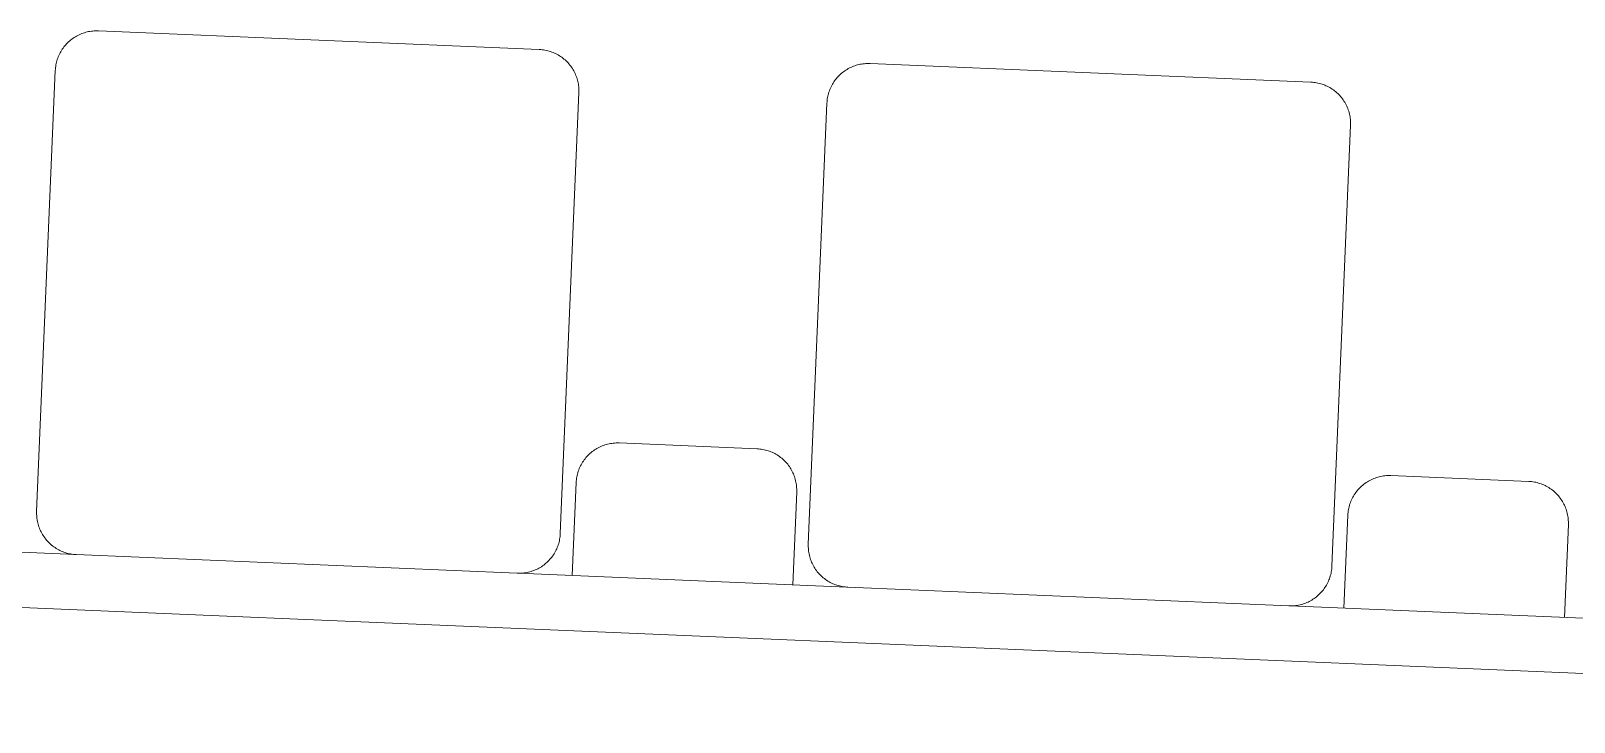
# Model space of a CAD drawing. Header units: inches. Extents: x -12 to 193, y -19 to 105.
# Drawn here: x 181.045 to 185.45, y 102.673 to 104.646 of the extents above; entities that cross this region are included whole.
import ezdxf

# ---------------------------------------------------------------- set-up
doc = ezdxf.new("R2010")
doc.units = ezdxf.units.IN
doc.layers.add('ZANO_R', color=7, linetype='Continuous', lineweight=0)

msp = doc.modelspace()

# ---------------------------------------------------------------- linework, layer by layer
at = {"layer": 'ZANO_R'}
for p, q in [((181.17203, 104.62948), (181.17552, 104.63149)), ((181.17552, 104.63149), (181.17909, 104.63338)), ((181.17909, 104.63338), (181.18272, 104.63514)), ((181.18272, 104.63514), (181.1864, 104.63678)), ((181.1864, 104.63678), (181.19014, 104.6383)), ((181.19014, 104.6383), (181.19393, 104.63968)), ((181.19393, 104.63968), (181.19776, 104.64094)), ((181.19776, 104.64094), (181.20163, 104.64206)), ((181.20163, 104.64206), (181.20554, 104.64305)), ((181.20554, 104.64305), (181.20948, 104.64391)), ((181.20948, 104.64391), (181.21345, 104.64463)), ((181.21345, 104.64463), (181.21744, 104.64521)), ((181.21744, 104.64521), (181.22145, 104.64566)), ((181.22145, 104.64566), (181.22547, 104.64597)), ((181.22547, 104.64597), (181.2295, 104.64615)), ((181.2295, 104.64615), (181.23353, 104.64618)), ((181.23353, 104.64618), (181.23756, 104.64608)), ((181.23756, 104.64608), (182.49628, 104.59288)), ((181.1301, 104.58679), (181.13216, 104.59026)), ((181.13216, 104.59026), (181.13434, 104.59365)), ((181.13434, 104.59365), (181.13664, 104.59697)), ((181.13664, 104.59697), (181.13905, 104.6002)), ((181.13905, 104.6002), (181.14156, 104.60335)), ((181.14156, 104.60335), (181.14419, 104.60642)), ((181.14419, 104.60642), (181.14691, 104.60939)), ((181.14691, 104.60939), (181.14974, 104.61226)), ((181.14974, 104.61226), (181.15266, 104.61504)), ((181.15266, 104.61504), (181.15568, 104.61772)), ((181.15568, 104.61772), (181.15878, 104.62029)), ((181.15878, 104.62029), (181.16197, 104.62276)), ((181.16197, 104.62276), (181.16525, 104.62512)), ((181.16525, 104.62512), (181.1686, 104.62736)), ((181.1686, 104.62736), (181.17203, 104.62948)), ((182.49628, 104.59288), (182.50031, 104.59264)), ((182.50031, 104.59264), (182.50432, 104.59226)), ((182.50432, 104.59226), (182.50832, 104.59175)), ((182.50832, 104.59175), (182.5123, 104.5911)), ((182.5123, 104.5911), (182.51626, 104.59032)), ((182.51626, 104.59032), (182.52019, 104.5894)), ((182.52019, 104.5894), (182.52408, 104.58834)), ((182.52408, 104.58834), (182.52793, 104.58716)), ((182.52793, 104.58716), (182.53175, 104.58584)), ((181.11519, 104.5411), (181.1157, 104.5451)), ((181.1157, 104.5451), (181.11635, 104.54908)), ((181.11635, 104.54908), (181.11714, 104.55304)), ((181.11714, 104.55304), (181.11805, 104.55697)), ((181.11805, 104.55697), (181.11911, 104.56086)), ((181.11911, 104.56086), (181.12029, 104.56472)), ((181.12029, 104.56472), (181.12161, 104.56853)), ((181.12161, 104.56853), (181.12306, 104.57229)), ((181.12306, 104.57229), (181.12463, 104.57601)), ((181.12463, 104.57601), (181.12633, 104.57966)), ((181.12633, 104.57966), (181.12815, 104.58326)), ((181.12815, 104.58326), (181.1301, 104.58679)), ((182.53175, 104.58584), (182.53551, 104.5844)), ((182.53551, 104.5844), (182.53922, 104.58282)), ((182.53922, 104.58282), (182.54288, 104.58112)), ((182.54288, 104.58112), (182.54648, 104.5793)), ((182.54648, 104.5793), (182.55001, 104.57736)), ((182.55001, 104.57736), (182.55348, 104.57529)), ((182.55348, 104.57529), (182.55687, 104.57311)), ((182.55687, 104.57311), (182.56019, 104.57081)), ((182.56019, 104.57081), (182.56342, 104.56841)), ((182.56342, 104.56841), (182.56657, 104.56589)), ((182.56657, 104.56589), (182.56963, 104.56327)), ((182.56963, 104.56327), (182.57261, 104.56054)), ((182.57261, 104.56054), (182.57548, 104.55771)), ((182.57548, 104.55771), (182.57826, 104.55479)), ((182.57826, 104.55479), (182.58094, 104.55177)), ((182.58094, 104.55177), (182.58351, 104.54867)), ((182.58351, 104.54867), (182.58598, 104.54548)), ((182.58598, 104.54548), (182.58834, 104.5422)), ((183.38547, 104.54204), (183.38916, 104.54368)), ((183.38916, 104.54368), (183.39289, 104.5452)), ((183.39289, 104.5452), (183.39668, 104.54658)), ((183.39668, 104.54658), (183.40052, 104.54784)), ((183.40052, 104.54784), (183.40439, 104.54896)), ((183.40439, 104.54896), (183.4083, 104.54995)), ((183.4083, 104.54995), (183.41224, 104.55081)), ((183.41224, 104.55081), (183.41621, 104.55153)), ((183.41621, 104.55153), (183.4202, 104.55211)), ((183.4202, 104.55211), (183.42421, 104.55256)), ((183.42421, 104.55256), (183.42823, 104.55287)), ((183.42823, 104.55287), (183.43226, 104.55305)), ((183.43226, 104.55305), (183.43629, 104.55308)), ((183.43629, 104.55308), (183.44032, 104.55298)), ((183.44032, 104.55298), (184.69904, 104.49978)), ((181.06137, 103.27434), (181.11457, 104.53306)), ((181.11457, 104.53306), (181.11481, 104.53709)), ((181.11481, 104.53709), (181.11519, 104.5411)), ((182.58834, 104.5422), (182.59058, 104.53885)), ((182.59058, 104.53885), (182.5927, 104.53542)), ((182.5927, 104.53542), (182.59471, 104.53193)), ((182.59471, 104.53193), (182.5966, 104.52836)), ((182.5966, 104.52836), (182.59836, 104.52474)), ((182.59836, 104.52474), (182.6, 104.52105)), ((182.6, 104.52105), (182.60152, 104.51731)), ((182.60152, 104.51731), (182.6029, 104.51353)), ((182.6029, 104.51353), (182.60416, 104.50969)), ((182.60416, 104.50969), (182.60528, 104.50582)), ((182.60528, 104.50582), (182.60627, 104.50191)), ((182.60627, 104.50191), (182.60713, 104.49797)), ((183.33492, 104.49716), (183.3371, 104.50055)), ((183.3371, 104.50055), (183.3394, 104.50387)), ((183.3394, 104.50387), (183.3418, 104.5071)), ((183.3418, 104.5071), (183.34432, 104.51025)), ((183.34432, 104.51025), (183.34694, 104.51332)), ((183.34694, 104.51332), (183.34967, 104.51629)), ((183.34967, 104.51629), (183.3525, 104.51917)), ((183.3525, 104.51917), (183.35542, 104.52194)), ((183.35542, 104.52194), (183.35843, 104.52462)), ((183.35843, 104.52462), (183.36154, 104.52719)), ((183.36154, 104.52719), (183.36473, 104.52966)), ((183.36473, 104.52966), (183.368, 104.53202)), ((183.368, 104.53202), (183.37136, 104.53426)), ((183.37136, 104.53426), (183.37478, 104.53638)), ((183.37478, 104.53638), (183.37828, 104.53839)), ((183.37828, 104.53839), (183.38185, 104.54028)), ((183.38185, 104.54028), (183.38547, 104.54204)), ((184.69904, 104.49978), (184.70306, 104.49954)), ((184.70306, 104.49954), (184.70708, 104.49916)), ((184.70708, 104.49916), (184.71108, 104.49865)), ((182.6093, 104.46989), (182.5561, 103.21117)), ((182.60713, 104.49797), (182.60785, 104.494)), ((182.60785, 104.494), (182.60843, 104.49001)), ((182.60843, 104.49001), (182.60888, 104.486)), ((182.60888, 104.486), (182.60919, 104.48198)), ((182.60919, 104.48198), (182.60936, 104.47795)), ((182.6094, 104.47392), (182.6093, 104.46989)), ((182.60936, 104.47795), (182.6094, 104.47392)), ((183.31846, 104.452), (183.31911, 104.45598)), ((183.31911, 104.45598), (183.31989, 104.45994)), ((183.31989, 104.45994), (183.32081, 104.46387)), ((183.32081, 104.46387), (183.32186, 104.46776)), ((183.32186, 104.46776), (183.32305, 104.47162)), ((183.32305, 104.47162), (183.32437, 104.47543)), ((183.32437, 104.47543), (183.32581, 104.47919)), ((183.32581, 104.47919), (183.32739, 104.48291)), ((183.32739, 104.48291), (183.32908, 104.48656)), ((183.32908, 104.48656), (183.33091, 104.49016)), ((183.33091, 104.49016), (183.33285, 104.49369)), ((183.33285, 104.49369), (183.33492, 104.49716)), ((184.71108, 104.49865), (184.71506, 104.498)), ((184.71506, 104.498), (184.71902, 104.49722)), ((184.71902, 104.49722), (184.72294, 104.4963)), ((184.72294, 104.4963), (184.72684, 104.49524)), ((184.72684, 104.49524), (184.73069, 104.49406)), ((184.73069, 104.49406), (184.7345, 104.49274)), ((184.7345, 104.49274), (184.73827, 104.4913)), ((184.73827, 104.4913), (184.74198, 104.48972)), ((184.74198, 104.48972), (184.74564, 104.48802)), ((184.74564, 104.48802), (184.74924, 104.4862)), ((184.74924, 104.4862), (184.75277, 104.48426)), ((184.75277, 104.48426), (184.75623, 104.48219)), ((184.75623, 104.48219), (184.75963, 104.48001)), ((184.75963, 104.48001), (184.76294, 104.47771)), ((184.76294, 104.47771), (184.76618, 104.47531)), ((184.76618, 104.47531), (184.76933, 104.47279)), ((184.76933, 104.47279), (184.77239, 104.47017)), ((184.77239, 104.47017), (184.77536, 104.46744)), ((184.77536, 104.46744), (184.77824, 104.46461)), ((184.77824, 104.46461), (184.78102, 104.46169)), ((184.78102, 104.46169), (184.7837, 104.45868)), ((184.7837, 104.45868), (184.78627, 104.45557)), ((184.78627, 104.45557), (184.78874, 104.45238)), ((183.26413, 103.18124), (183.31733, 104.43996)), ((183.31733, 104.43996), (183.31757, 104.44399)), ((183.31757, 104.44399), (183.31794, 104.448)), ((183.31794, 104.448), (183.31846, 104.452)), ((184.78874, 104.45238), (184.79109, 104.4491)), ((184.79109, 104.4491), (184.79333, 104.44575)), ((184.79333, 104.44575), (184.79546, 104.44233)), ((184.79546, 104.44233), (184.79747, 104.43883)), ((184.79747, 104.43883), (184.79936, 104.43526)), ((184.79936, 104.43526), (184.80112, 104.43164)), ((184.80112, 104.43164), (184.80276, 104.42795)), ((184.80276, 104.42795), (184.80427, 104.42421)), ((184.80427, 104.42421), (184.80566, 104.42043)), ((184.80566, 104.42043), (184.80691, 104.41659)), ((184.80691, 104.41659), (184.80804, 104.41272)), ((184.80804, 104.41272), (184.80903, 104.40881)), ((184.81206, 104.37679), (184.75886, 103.11807)), ((184.80903, 104.40881), (184.80988, 104.40487)), ((184.80988, 104.40487), (184.8106, 104.4009)), ((184.8106, 104.4009), (184.81119, 104.39691)), ((184.81119, 104.39691), (184.81164, 104.3929)), ((184.81164, 104.3929), (184.81195, 104.38888)), ((184.81195, 104.38888), (184.81212, 104.38485)), ((184.81216, 104.38082), (184.81206, 104.37679)), ((184.81212, 104.38485), (184.81216, 104.38082)), ((188.75938, 102.67315), (170.4293, 103.44787)), ((182.64405, 103.44265), (182.64095, 103.43997)), ((182.64725, 103.44522), (182.64405, 103.44265)), ((182.65053, 103.44768), (182.64725, 103.44522)), ((182.6539, 103.45002), (182.65053, 103.44768)), ((182.65735, 103.45225), (182.6539, 103.45002)), ((182.66087, 103.45435), (182.65735, 103.45225)), ((182.66446, 103.45633), (182.66087, 103.45435)), ((182.66812, 103.45819), (182.66446, 103.45633)), ((182.67185, 103.45991), (182.66812, 103.45819)), ((182.67563, 103.46151), (182.67185, 103.45991)), ((182.67946, 103.46297), (182.67563, 103.46151)), ((182.68334, 103.4643), (182.67946, 103.46297)), ((182.68726, 103.4655), (182.68334, 103.4643)), ((182.69123, 103.46655), (182.68726, 103.4655)), ((182.69523, 103.46747), (182.69123, 103.46655)), ((182.69926, 103.46825), (182.69523, 103.46747)), ((182.70331, 103.46889), (182.69926, 103.46825)), ((182.70738, 103.46939), (182.70331, 103.46889)), ((182.71147, 103.46975), (182.70738, 103.46939)), ((182.71557, 103.46996), (182.71147, 103.46975)), ((182.71967, 103.47003), (182.71557, 103.46996)), ((182.71967, 103.47003), (182.72216, 103.47)), ((182.72216, 103.47), (182.72466, 103.46992)), ((183.11801, 103.4533), (182.72466, 103.46992)), ((183.12203, 103.45306), (183.11801, 103.4533)), ((183.12605, 103.45268), (183.12203, 103.45306)), ((183.13005, 103.45217), (183.12605, 103.45268)), ((183.13403, 103.45152), (183.13005, 103.45217)), ((183.13798, 103.45074), (183.13403, 103.45152)), ((183.14191, 103.44982), (183.13798, 103.45074)), ((183.1458, 103.44876), (183.14191, 103.44982)), ((183.14966, 103.44758), (183.1458, 103.44876)), ((183.15347, 103.44626), (183.14966, 103.44758)), ((183.15724, 103.44482), (183.15347, 103.44626)), ((183.16095, 103.44324), (183.15724, 103.44482)), ((183.16461, 103.44154), (183.16095, 103.44324)), ((183.1682, 103.43972), (183.16461, 103.44154)), ((182.61204, 103.40055), (182.61041, 103.39678)), ((182.61379, 103.40426), (182.61204, 103.40055)), ((182.61567, 103.40791), (182.61379, 103.40426)), ((182.61768, 103.41149), (182.61567, 103.40791)), ((182.61981, 103.41499), (182.61768, 103.41149)), ((182.62206, 103.41842), (182.61981, 103.41499)), ((182.62443, 103.42177), (182.62206, 103.41842)), ((182.62691, 103.42504), (182.62443, 103.42177)), ((182.62951, 103.42822), (182.62691, 103.42504)), ((182.63221, 103.4313), (182.62951, 103.42822)), ((182.63502, 103.43429), (182.63221, 103.4313)), ((182.63794, 103.43718), (182.63502, 103.43429)), ((182.64095, 103.43997), (182.63794, 103.43718)), ((183.17174, 103.43778), (183.1682, 103.43972)), ((183.1752, 103.43571), (183.17174, 103.43778)), ((183.17859, 103.43353), (183.1752, 103.43571)), ((183.18191, 103.43123), (183.17859, 103.43353)), ((183.18514, 103.42883), (183.18191, 103.43123)), ((183.1883, 103.42631), (183.18514, 103.42883)), ((183.19136, 103.42368), (183.1883, 103.42631)), ((183.19433, 103.42096), (183.19136, 103.42368)), ((183.19721, 103.41813), (183.19433, 103.42096)), ((183.19999, 103.41521), (183.19721, 103.41813)), ((183.20266, 103.41219), (183.19999, 103.41521)), ((183.20524, 103.40909), (183.20266, 103.41219)), ((183.2077, 103.4059), (183.20524, 103.40909)), ((183.21006, 103.40262), (183.2077, 103.4059)), ((183.2123, 103.39927), (183.21006, 103.40262)), ((183.21443, 103.39584), (183.2123, 103.39927)), ((182.60166, 103.35691), (182.59045, 103.0915)), ((182.60191, 103.361), (182.60166, 103.35691)), ((182.6023, 103.36509), (182.60191, 103.361)), ((182.60282, 103.36916), (182.6023, 103.36509)), ((182.60349, 103.3732), (182.60282, 103.36916)), ((182.6043, 103.37723), (182.60349, 103.3732)), ((182.60525, 103.38122), (182.6043, 103.37723)), ((182.60634, 103.38517), (182.60525, 103.38122)), ((182.60756, 103.38909), (182.60634, 103.38517)), ((182.60892, 103.39296), (182.60756, 103.38909)), ((182.61041, 103.39678), (182.60892, 103.39296)), ((183.21644, 103.39235), (183.21443, 103.39584)), ((183.21832, 103.38878), (183.21644, 103.39235)), ((183.22009, 103.38516), (183.21832, 103.38878)), ((183.22173, 103.38147), (183.22009, 103.38516)), ((183.22324, 103.37773), (183.22173, 103.38147)), ((183.22463, 103.37395), (183.22324, 103.37773)), ((183.22588, 103.37011), (183.22463, 103.37395)), ((183.227, 103.36624), (183.22588, 103.37011)), ((183.22799, 103.36233), (183.227, 103.36624)), ((183.22885, 103.35839), (183.22799, 103.36233)), ((183.22957, 103.35442), (183.22885, 103.35839)), ((183.23015, 103.35043), (183.22957, 103.35442)), ((184.85329, 103.35458), (184.85, 103.35212)), ((184.85666, 103.35692), (184.85329, 103.35458)), ((184.8601, 103.35915), (184.85666, 103.35692)), ((184.86363, 103.36125), (184.8601, 103.35915)), ((184.86722, 103.36323), (184.86363, 103.36125)), ((184.87088, 103.36509), (184.86722, 103.36323)), ((184.8746, 103.36681), (184.87088, 103.36509)), ((184.87838, 103.36841), (184.8746, 103.36681)), ((184.88221, 103.36987), (184.87838, 103.36841)), ((184.8861, 103.3712), (184.88221, 103.36987)), ((184.89002, 103.3724), (184.8861, 103.3712)), ((184.89399, 103.37346), (184.89002, 103.3724)), ((184.89798, 103.37437), (184.89399, 103.37346)), ((184.90201, 103.37515), (184.89798, 103.37437)), ((184.90607, 103.37579), (184.90201, 103.37515)), ((184.91014, 103.37629), (184.90607, 103.37579)), ((184.91423, 103.37665), (184.91014, 103.37629)), ((184.91832, 103.37686), (184.91423, 103.37665)), ((184.92243, 103.37693), (184.91832, 103.37686)), ((184.92243, 103.37693), (184.92492, 103.3769)), ((184.92492, 103.3769), (184.92741, 103.37682)), ((185.32076, 103.3602), (184.92741, 103.37682)), ((185.32479, 103.35996), (185.32076, 103.3602)), ((185.3288, 103.35958), (185.32479, 103.35996)), ((185.3328, 103.35907), (185.3288, 103.35958)), ((185.33678, 103.35842), (185.3328, 103.35907)), ((185.34074, 103.35764), (185.33678, 103.35842)), ((185.34467, 103.35672), (185.34074, 103.35764)), ((185.34856, 103.35566), (185.34467, 103.35672)), ((185.35241, 103.35448), (185.34856, 103.35566)), ((185.35623, 103.35316), (185.35241, 103.35448)), ((183.21981, 103.0649), (183.23102, 103.33031)), ((183.2306, 103.34642), (183.23015, 103.35043)), ((183.23091, 103.3424), (183.2306, 103.34642)), ((183.23109, 103.33837), (183.23091, 103.3424)), ((183.23102, 103.33031), (183.23112, 103.33434)), ((183.23112, 103.33434), (183.23109, 103.33837)), ((184.81655, 103.31116), (184.81479, 103.30745)), ((184.81843, 103.31481), (184.81655, 103.31116)), ((184.82044, 103.31839), (184.81843, 103.31481)), ((184.82257, 103.32189), (184.82044, 103.31839)), ((184.82482, 103.32532), (184.82257, 103.32189)), ((184.82719, 103.32867), (184.82482, 103.32532)), ((184.82967, 103.33194), (184.82719, 103.32867)), ((184.83227, 103.33512), (184.82967, 103.33194)), ((184.83497, 103.3382), (184.83227, 103.33512)), ((184.83778, 103.34119), (184.83497, 103.3382)), ((184.84069, 103.34408), (184.83778, 103.34119)), ((184.8437, 103.34687), (184.84069, 103.34408)), ((184.84681, 103.34955), (184.8437, 103.34687)), ((184.85, 103.35212), (184.84681, 103.34955)), ((185.35999, 103.35172), (185.35623, 103.35316)), ((185.36371, 103.35014), (185.35999, 103.35172)), ((185.36736, 103.34844), (185.36371, 103.35014)), ((185.37096, 103.34662), (185.36736, 103.34844)), ((185.37449, 103.34468), (185.37096, 103.34662)), ((185.37796, 103.34261), (185.37449, 103.34468)), ((185.38135, 103.34043), (185.37796, 103.34261)), ((185.38467, 103.33813), (185.38135, 103.34043)), ((185.3879, 103.33573), (185.38467, 103.33813)), ((185.39105, 103.33321), (185.3879, 103.33573)), ((185.39412, 103.33059), (185.39105, 103.33321)), ((185.39709, 103.32786), (185.39412, 103.33059)), ((185.39996, 103.32503), (185.39709, 103.32786)), ((185.40274, 103.32211), (185.39996, 103.32503)), ((185.40542, 103.31909), (185.40274, 103.32211)), ((185.40799, 103.31599), (185.40542, 103.31909)), ((185.41046, 103.3128), (185.40799, 103.31599)), ((185.41282, 103.30952), (185.41046, 103.3128)), ((185.41506, 103.30617), (185.41282, 103.30952)), ((181.06127, 103.27031), (181.06137, 103.27434)), ((181.06131, 103.26628), (181.06127, 103.27031)), ((181.06148, 103.26225), (181.06131, 103.26628)), ((184.80467, 103.2679), (184.80442, 103.26381)), ((184.80505, 103.27199), (184.80467, 103.2679)), ((184.80558, 103.27606), (184.80505, 103.27199)), ((184.80625, 103.2801), (184.80558, 103.27606)), ((184.80706, 103.28413), (184.80625, 103.2801)), ((184.80801, 103.28812), (184.80706, 103.28413)), ((184.80909, 103.29208), (184.80801, 103.28812)), ((184.81032, 103.29599), (184.80909, 103.29208)), ((184.81168, 103.29986), (184.81032, 103.29599)), ((184.81317, 103.30368), (184.81168, 103.29986)), ((184.81479, 103.30745), (184.81317, 103.30368)), ((185.41718, 103.30274), (185.41506, 103.30617)), ((185.41919, 103.29925), (185.41718, 103.30274)), ((185.42108, 103.29568), (185.41919, 103.29925)), ((185.42284, 103.29206), (185.42108, 103.29568)), ((185.42448, 103.28837), (185.42284, 103.29206)), ((185.426, 103.28463), (185.42448, 103.28837)), ((185.42738, 103.28085), (185.426, 103.28463)), ((185.42864, 103.27701), (185.42738, 103.28085)), ((185.42976, 103.27314), (185.42864, 103.27701)), ((185.43075, 103.26923), (185.42976, 103.27314)), ((185.43161, 103.26529), (185.43075, 103.26923)), ((185.43233, 103.26132), (185.43161, 103.26529)), ((181.06179, 103.25823), (181.06148, 103.26225)), ((181.06224, 103.25422), (181.06179, 103.25823)), ((181.06283, 103.25023), (181.06224, 103.25422)), ((181.06355, 103.24626), (181.06283, 103.25023)), ((181.0644, 103.24232), (181.06355, 103.24626)), ((181.06539, 103.23841), (181.0644, 103.24232)), ((181.06652, 103.23454), (181.06539, 103.23841)), ((181.06777, 103.23071), (181.06652, 103.23454)), ((181.06915, 103.22692), (181.06777, 103.23071)), ((181.07067, 103.22318), (181.06915, 103.22692)), ((181.07231, 103.2195), (181.07067, 103.22318)), ((184.80442, 103.26381), (184.7932, 102.9984)), ((185.42256, 102.9718), (185.43378, 103.23721)), ((185.43291, 103.25733), (185.43233, 103.26132)), ((185.43336, 103.25332), (185.43291, 103.25733)), ((185.43367, 103.2493), (185.43336, 103.25332)), ((185.43385, 103.24527), (185.43367, 103.2493)), ((185.43378, 103.23721), (185.43388, 103.24124)), ((185.43388, 103.24124), (185.43385, 103.24527)), ((181.17177, 103.15146), (180.23297, 103.19114)), ((181.07407, 103.21587), (181.07231, 103.2195)), ((181.07596, 103.21231), (181.07407, 103.21587)), ((181.07797, 103.20881), (181.07596, 103.21231)), ((181.08009, 103.20538), (181.07797, 103.20881)), ((181.08234, 103.20203), (181.08009, 103.20538)), ((181.08469, 103.19875), (181.08234, 103.20203)), ((181.08716, 103.19556), (181.08469, 103.19875)), ((181.08973, 103.19246), (181.08716, 103.19556)), ((181.09241, 103.18944), (181.08973, 103.19246)), ((181.09519, 103.18652), (181.09241, 103.18944)), ((181.09806, 103.18369), (181.09519, 103.18652)), ((181.10104, 103.18097), (181.09806, 103.18369)), ((181.1041, 103.17834), (181.10104, 103.18097)), ((181.10725, 103.17583), (181.1041, 103.17834)), ((182.55038, 103.17952), (182.54906, 103.17571)), ((182.55156, 103.18337), (182.55038, 103.17952)), ((182.55262, 103.18727), (182.55156, 103.18337)), ((182.55354, 103.19119), (182.55262, 103.18727)), ((182.55432, 103.19515), (182.55354, 103.19119)), ((182.55497, 103.19913), (182.55432, 103.19515)), ((182.55548, 103.20313), (182.55497, 103.19913)), ((182.55586, 103.20714), (182.55548, 103.20313)), ((182.5561, 103.21117), (182.55586, 103.20714)), ((183.26403, 103.17721), (183.26413, 103.18124)), ((183.26406, 103.17318), (183.26403, 103.17721)), ((181.11049, 103.17342), (181.10725, 103.17583)), ((181.1138, 103.17112), (181.11049, 103.17342)), ((181.11719, 103.16894), (181.1138, 103.17112)), ((181.12066, 103.16688), (181.11719, 103.16894)), ((181.12419, 103.16493), (181.12066, 103.16688)), ((181.12779, 103.16311), (181.12419, 103.16493)), ((181.13145, 103.16141), (181.12779, 103.16311)), ((181.13516, 103.15984), (181.13145, 103.16141)), ((181.13892, 103.15839), (181.13516, 103.15984)), ((181.14274, 103.15707), (181.13892, 103.15839)), ((181.14659, 103.15589), (181.14274, 103.15707)), ((181.15048, 103.15484), (181.14659, 103.15589)), ((181.15441, 103.15392), (181.15048, 103.15484)), ((181.15837, 103.15313), (181.15441, 103.15392)), ((181.16235, 103.15248), (181.15837, 103.15313)), ((181.16635, 103.15197), (181.16235, 103.15248)), ((181.17036, 103.15159), (181.16635, 103.15197)), ((181.17439, 103.15135), (181.17036, 103.15159)), ((182.43311, 103.09815), (181.17439, 103.15135)), ((182.52376, 103.13484), (182.52093, 103.13197)), ((182.52648, 103.13782), (182.52376, 103.13484)), ((182.52911, 103.14088), (182.52648, 103.13782)), ((182.53162, 103.14403), (182.52911, 103.14088)), ((182.53403, 103.14727), (182.53162, 103.14403)), ((182.53633, 103.15058), (182.53403, 103.14727)), ((182.53851, 103.15397), (182.53633, 103.15058)), ((182.54057, 103.15744), (182.53851, 103.15397)), ((182.54252, 103.16097), (182.54057, 103.15744)), ((182.54434, 103.16457), (182.54252, 103.16097)), ((182.54604, 103.16823), (182.54434, 103.16457)), ((182.54762, 103.17194), (182.54604, 103.16823)), ((182.54906, 103.17571), (182.54762, 103.17194)), ((183.26424, 103.16915), (183.26406, 103.17318)), ((183.26455, 103.16513), (183.26424, 103.16915)), ((183.265, 103.16112), (183.26455, 103.16513)), ((183.26558, 103.15713), (183.265, 103.16112)), ((183.2663, 103.15316), (183.26558, 103.15713)), ((183.26716, 103.14922), (183.2663, 103.15316)), ((183.26815, 103.14531), (183.26716, 103.14922)), ((183.26927, 103.14144), (183.26815, 103.14531)), ((183.27053, 103.13761), (183.26927, 103.14144)), ((183.27191, 103.13382), (183.27053, 103.13761)), ((183.27342, 103.13008), (183.27191, 103.13382)), ((182.43714, 103.09805), (182.43311, 103.09815)), ((183.37453, 103.05836), (182.43573, 103.09804)), ((182.44117, 103.09809), (182.43714, 103.09805)), ((182.4452, 103.09826), (182.44117, 103.09809)), ((182.44922, 103.09857), (182.4452, 103.09826)), ((182.45323, 103.09902), (182.44922, 103.09857)), ((182.45722, 103.09961), (182.45323, 103.09902)), ((182.46119, 103.10033), (182.45722, 103.09961)), ((182.46513, 103.10118), (182.46119, 103.10033)), ((182.46904, 103.10217), (182.46513, 103.10118)), ((182.47291, 103.1033), (182.46904, 103.10217)), ((182.47675, 103.10455), (182.47291, 103.1033)), ((182.48053, 103.10593), (182.47675, 103.10455)), ((182.48427, 103.10745), (182.48053, 103.10593)), ((182.48796, 103.10909), (182.48427, 103.10745)), ((182.49158, 103.11085), (182.48796, 103.10909)), ((182.49515, 103.11274), (182.49158, 103.11085)), ((182.49864, 103.11475), (182.49515, 103.11274)), ((182.50207, 103.11687), (182.49864, 103.11475)), ((182.50542, 103.11912), (182.50207, 103.11687)), ((182.5087, 103.12147), (182.50542, 103.11912)), ((182.51189, 103.12394), (182.5087, 103.12147)), ((182.51499, 103.12651), (182.51189, 103.12394)), ((182.51801, 103.12919), (182.51499, 103.12651)), ((182.52093, 103.13197), (182.51801, 103.12919)), ((183.27506, 103.1264), (183.27342, 103.13008)), ((183.27683, 103.12277), (183.27506, 103.1264)), ((183.27872, 103.11921), (183.27683, 103.12277)), ((183.28072, 103.11571), (183.27872, 103.11921)), ((183.28285, 103.11228), (183.28072, 103.11571)), ((183.28509, 103.10893), (183.28285, 103.11228)), ((183.28745, 103.10565), (183.28509, 103.10893)), ((183.28991, 103.10246), (183.28745, 103.10565)), ((183.29249, 103.09936), (183.28991, 103.10246)), ((183.29516, 103.09634), (183.29249, 103.09936)), ((183.29794, 103.09342), (183.29516, 103.09634)), ((183.30082, 103.09059), (183.29794, 103.09342)), ((183.30379, 103.08787), (183.30082, 103.09059)), ((184.75432, 103.09027), (184.75313, 103.08642)), ((184.75537, 103.09417), (184.75432, 103.09027)), ((184.75629, 103.09809), (184.75537, 103.09417)), ((184.75708, 103.10205), (184.75629, 103.09809)), ((184.75773, 103.10603), (184.75708, 103.10205)), ((184.75824, 103.11003), (184.75773, 103.10603)), ((184.75862, 103.11404), (184.75824, 103.11003)), ((184.75886, 103.11807), (184.75862, 103.11404)), ((183.30686, 103.08524), (183.30379, 103.08787)), ((183.31001, 103.08273), (183.30686, 103.08524)), ((183.31324, 103.08032), (183.31001, 103.08273)), ((183.31656, 103.07802), (183.31324, 103.08032)), ((183.31995, 103.07584), (183.31656, 103.07802)), ((183.32342, 103.07378), (183.31995, 103.07584)), ((183.32695, 103.07183), (183.32342, 103.07378)), ((183.33055, 103.07001), (183.32695, 103.07183)), ((183.3342, 103.06831), (183.33055, 103.07001)), ((183.33792, 103.06674), (183.3342, 103.06831)), ((183.34168, 103.06529), (183.33792, 103.06674)), ((183.34549, 103.06397), (183.34168, 103.06529)), ((183.34935, 103.06279), (183.34549, 103.06397)), ((183.35324, 103.06174), (183.34935, 103.06279)), ((183.35717, 103.06082), (183.35324, 103.06174)), ((183.36112, 103.06003), (183.35717, 103.06082)), ((183.3651, 103.05938), (183.36112, 103.06003)), ((183.3691, 103.05887), (183.3651, 103.05938)), ((183.37312, 103.05849), (183.3691, 103.05887)), ((183.37715, 103.05825), (183.37312, 103.05849)), ((184.63586, 103.00505), (183.37715, 103.05825)), ((184.73186, 103.04778), (184.72924, 103.04472)), ((184.73438, 103.05093), (184.73186, 103.04778)), ((184.73679, 103.05417), (184.73438, 103.05093)), ((184.73909, 103.05748), (184.73679, 103.05417)), ((184.74127, 103.06087), (184.73909, 103.05748)), ((184.74333, 103.06434), (184.74127, 103.06087)), ((184.74528, 103.06787), (184.74333, 103.06434)), ((184.7471, 103.07147), (184.74528, 103.06787)), ((184.7488, 103.07513), (184.7471, 103.07147)), ((184.75037, 103.07884), (184.7488, 103.07513)), ((184.75182, 103.08261), (184.75037, 103.07884)), ((184.75313, 103.08642), (184.75182, 103.08261)), ((184.6399, 103.00495), (184.63586, 103.00505)), ((185.57728, 102.96526), (184.63848, 103.00494)), ((184.64393, 103.00499), (184.6399, 103.00495)), ((184.64796, 103.00516), (184.64393, 103.00499)), ((184.65198, 103.00547), (184.64796, 103.00516)), ((184.65599, 103.00592), (184.65198, 103.00547)), ((184.65998, 103.00651), (184.65599, 103.00592)), ((184.66394, 103.00723), (184.65998, 103.00651)), ((184.66789, 103.00808), (184.66394, 103.00723)), ((184.6718, 103.00907), (184.66789, 103.00808)), ((184.67567, 103.0102), (184.6718, 103.00907)), ((184.6795, 103.01145), (184.67567, 103.0102)), ((184.68329, 103.01284), (184.6795, 103.01145)), ((184.68703, 103.01435), (184.68329, 103.01284)), ((184.69071, 103.01599), (184.68703, 103.01435)), ((184.69434, 103.01775), (184.69071, 103.01599)), ((184.6979, 103.01964), (184.69434, 103.01775)), ((184.7014, 103.02165), (184.6979, 103.01964)), ((184.70483, 103.02377), (184.7014, 103.02165)), ((184.70818, 103.02602), (184.70483, 103.02377)), ((184.71145, 103.02837), (184.70818, 103.02602)), ((184.71465, 103.03084), (184.71145, 103.02837)), ((184.71775, 103.03341), (184.71465, 103.03084)), ((184.72077, 103.03609), (184.71775, 103.03341)), ((184.72369, 103.03887), (184.72077, 103.03609)), ((184.72652, 103.04175), (184.72369, 103.03887)), ((184.72924, 103.04472), (184.72652, 103.04175))]:
    msp.add_line(p, q, dxfattribs=at)

doc.saveas('drawing.dxf')
